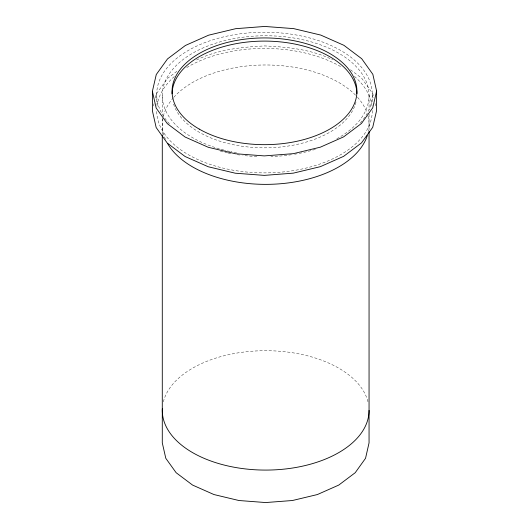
<?xml version="1.0" encoding="UTF-8"?>
<svg xmlns="http://www.w3.org/2000/svg" width="529" height="529" viewBox="0 0 529 529"><rect width="100%" height="100%" fill="white"/><g stroke="black" fill="none" stroke-linecap="round" stroke-linejoin="round"><path stroke-width="0.4" stroke-dasharray="2.65 1.98" d="M153.496 105.985L154.051 103.591M155.341 98.004L156.267 94.017L167.514 78.391L177.076 71.203M196.623 59.982C217.657 49.495 241.535 47.088 264.698 45.93C287.829 47.041 311.68 49.382 332.695 59.843M350.496 69.762L361.691 78.193L372.839 93.792L373.739 97.779M374.995 103.36L375.53 105.754M372.297 94.347L372.297 103.254M369.057 95.451L369.057 110.058M369.057 114.119L369.057 129.625M162.284 95.451L162.284 114.119M162.284 118.179L162.284 134.584M156.703 94.572L156.703 104.292M367.986 116.102A103.386 59.691 0 0 1 368.495 130.901M165.465 139.372A103.386 59.691 0 0 1 162.714 119.223M163.355 116.102A103.386 59.691 0 0 1 173.234 97.938M173.79 97.303A103.386 59.691 0 0 1 265.055 64.981A103.386 59.691 0 0 1 356.982 96.675M357.551 97.303A103.386 59.691 0 0 1 367.066 113.008M163.355 401.822A103.386 59.691 0 0 1 267.033 350.707A103.386 59.691 0 0 1 368.343 403.382M169.419 123.793A107.797 62.237 0 0 1 257.61 32.355A107.797 62.237 0 0 1 365.281 116.545M364.838 117.213A107.797 62.237 0 0 1 360.249 123.052M315.337 149.343A107.797 62.237 0 0 1 297.959 153.622M297.146 153.774A107.797 62.237 0 0 1 294.693 154.21M291.439 154.726A107.797 62.237 0 0 1 270.914 156.591M256.876 156.544A107.797 62.237 0 0 1 242.857 155.433M239.624 155.017A107.797 62.237 0 0 1 237.23 154.673M230.743 153.569A107.797 62.237 0 0 1 228.316 153.086M227.516 152.921A107.797 62.237 0 0 1 218.808 150.831M355.977 102.11A92.43 53.363 0 0 1 264.659 147.829A92.43 53.363 0 0 1 173.069 102.289M372.297 110.541A107.797 62.237 0 0 1 264.692 172.89A107.797 62.237 0 0 1 156.703 110.766M156.987 106.131A107.797 62.237 0 0 1 174.51 76.394M186.763 67.54A107.797 62.237 0 0 1 342.223 67.533M354.404 76.321A107.797 62.237 0 0 1 372.059 106.494M223.76 150.018A103.386 59.691 0 0 1 177.473 64.3A103.386 59.691 0 0 1 330.731 49.058A103.386 59.691 0 0 1 336.788 138.777M236.489 152.716A103.386 59.691 0 0 1 230.862 151.658M230.062 151.492A103.386 59.691 0 0 1 224.541 150.216"/><path stroke-width="0.79" d="M152.392 91.292L156.267 74.536L167.514 58.911L185.368 45.487L208.618 35.178L235.676 28.685L264.698 26.45L293.707 28.626L320.726 35.066L343.916 45.322L361.691 58.712L372.839 74.311L376.608 91.061L376.608 110.541L372.733 127.297L361.486 142.916L343.632 156.339L320.382 166.655L293.324 173.148L264.302 175.383L235.293 173.208L208.274 166.767L185.084 156.505L167.309 143.121L156.161 127.522L152.392 110.773L152.392 91.292L156.161 108.042L167.309 123.641L185.084 137.024L208.274 147.287L235.293 153.727L264.302 155.903L293.324 153.668L320.382 147.168L343.632 136.859L361.486 123.436L372.733 107.817L376.608 91.061M369.057 131.278L369.057 442.859L365.539 458.306L355.21 472.708L338.778 485.067L317.367 494.555L292.431 500.513L265.67 502.55L238.91 500.513L213.974 494.555L192.563 485.067L176.131 472.708L165.802 458.306L162.284 442.859L162.284 135.404M369.057 410.392A103.386 59.691 0 0 1 264.328 470.076A103.386 59.691 0 0 1 162.317 408.844M367.324 135.563A103.386 59.691 0 0 1 272.772 184.224A103.386 59.691 0 0 1 167.561 143.504M172.077 93.792A92.43 53.363 0 0 1 264.335 41.097A92.43 53.363 0 0 1 356.916 93.6M199.241 129.089A92.43 53.363 0 0 0 353.822 105.026A92.43 53.363 0 0 0 240.437 39.774A92.43 53.363 0 0 0 199.241 129.089"/></g></svg>
